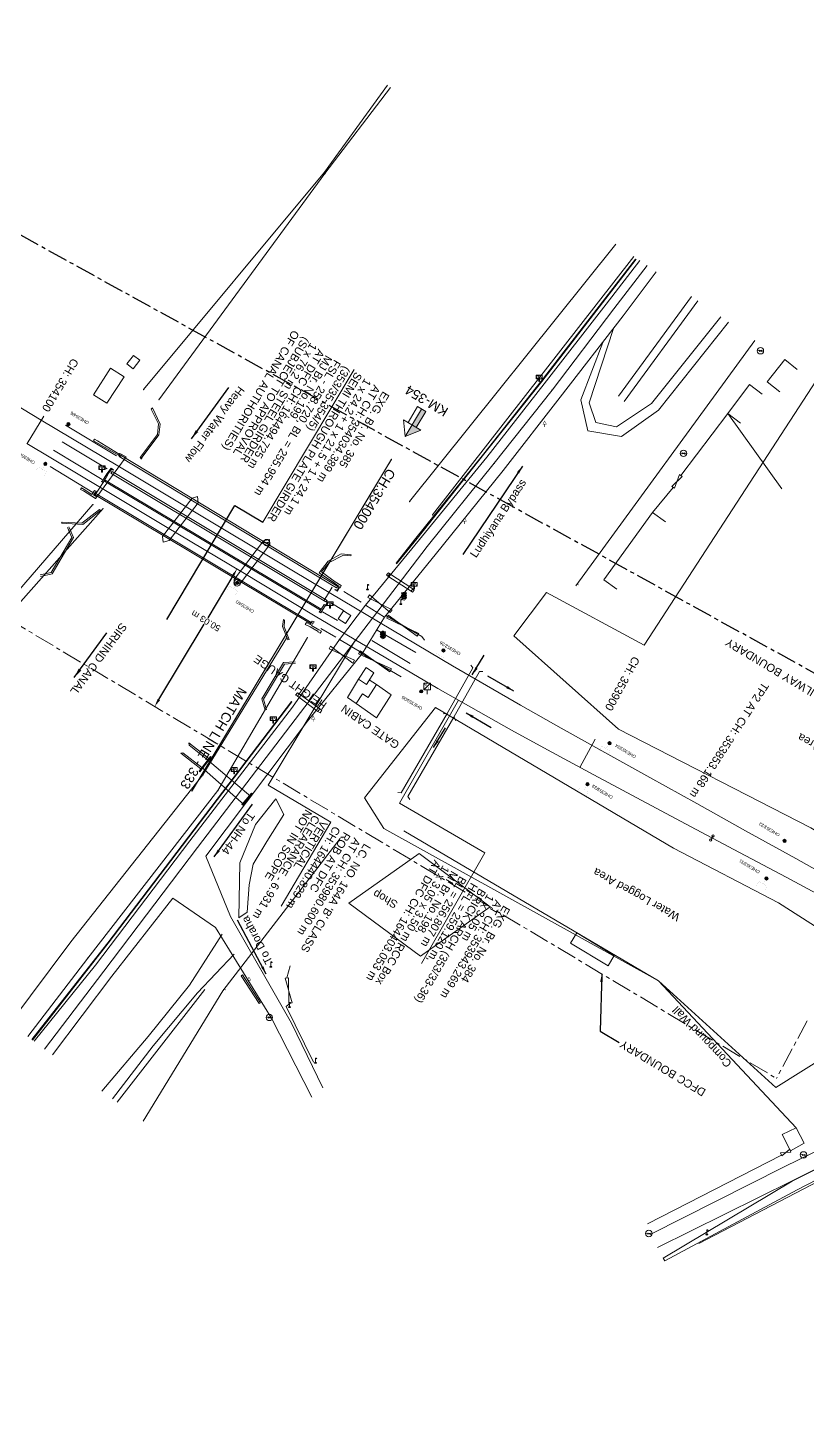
# Model space of a CAD drawing. Header units: feet. Extents: x 593168 to 611286, y 3401475 to 3412398.
# Drawn here: x 599181.3 to 599424.8, y 3408443.6 to 3408876.1 of the extents above; entities that cross this region are included whole.
import ezdxf
from ezdxf.enums import TextEntityAlignment as Align

# ---------------------------------------------------------------- set-up
doc = ezdxf.new("R2010")
doc.units = ezdxf.units.FT
doc.header["$MEASUREMENT"] = 0
doc.linetypes.add('CENTER', pattern=[2, 1.25, -0.25, 0.25, -0.25])
doc.linetypes.add('PHANTOM2', pattern=[1.25, 0.625, -0.125, 0.125, -0.125, 0.125, -0.125])
doc.layers.get('Defpoints').update_dxf_attribs({"lineweight": 0})
for name, color, linetype, lineweight in [('Arch', 7, 'Continuous', 0), ('BRIDGE DETAILS PLAN', 7, 'Continuous', 0), ('Bridge Parapet', 7, 'Continuous', 0), ('CANAL BOTTOM', 5, 'Continuous', 0), ('CANAL TOP', 5, 'Continuous', 0), ('Cart Track', 34, 'Continuous', 0), ('Commercial Building Pucca', 251, 'Continuous', 0), ('Compound Wall', 251, 'Continuous', 0), ('Culvert Parapet', 7, 'Continuous', 0), ('DFCC', 6, 'Continuous', 0), ('DFCC BOUNDARY', 6, 'CENTER', 0), ('Electric Pole', 251, 'Continuous', 0), ("EXG. TP CH's", 7, 'Continuous', 0), ('Existing IR Chainage', 7, 'Continuous', 0), ('Existing IR Track', 143, 'Continuous', 0), ('Footpath', 251, 'Continuous', 0), ('Gate', 251, 'Continuous', 0), ('Govt buliding', 251, 'Continuous', 0), ('Grill', 251, 'Continuous', 0), ('KM STONE', 7, 'Continuous', 0), ('Lamp_Post', 251, 'Continuous', 0), ('LC DETAILS IN PLAN', 7, 'Continuous', 0), ('Name Board', 251, 'Continuous', 0), ('OHE MAST', 8, 'Continuous', 0), ('OHE MAST TEXT', 8, 'Continuous', 0), ('Pavers', 7, 'Continuous', 0), ('Piers_Abutment', 7, 'Continuous', 0), ('PROPOSED DFCC TRACK', 1, 'Continuous', 0), ('Residential Building Pucca', 251, 'Continuous', 0), ('Residential Building Semipucca', 251, 'Continuous', 0), ('Retaining Wall', 251, 'Continuous', 0), ('SFL', 7, 'Continuous', 0), ('Shed', 251, 'Continuous', 0), ('Sign Board', 251, 'Continuous', 0), ('Subroad Centre', 34, 'Continuous', 0), ('Subroad Edge', 34, 'Continuous', 0), ('Text1', 251, 'Continuous', 0), ('Trolley Stand', 251, 'Continuous', 0), ('Village Area', 251, 'Continuous', 0), ('Village Area text', 251, 'Continuous', 0), ('Water Logged Area', 5, 'Continuous', 0), ('Wing Wall', 7, 'Continuous', 0), ('WL', 7, 'Continuous', 0)]:
    doc.layers.add(name, color=color, linetype=linetype, lineweight=lineweight)
doc.layers.add('Existing Railway Boundary', color=7, linetype='CENTER')
doc.layers.add('MATCH LINE', color=7, linetype='Continuous')
doc.styles.add('CUT-FILL', font='cut-fill.shx', dxfattribs={"height": 2})
doc.styles.add('NB', font='swissbo.ttf', dxfattribs={"height": 1.5})
doc.styles.get("Standard").update_dxf_attribs({"font": 'arial.ttf'})
doc.styles.add('Style-Arial', font='arial.ttf')
doc.dimstyles.new('ISO-25', dxfattribs={"dimtxt": 2.5, "dimasz": 2.5, "dimexe": 1.25, "dimexo": 0.625, "dimtad": 1, "dimtxsty": 'Standard', "dimcen": 2.5, "dimadec": 0, "dimazin": 0, "dimtfac": 1, "dimtmove": 0, "dimatfit": 3, "dimfxl": 1, "dimarcsym": 0})
doc.dimstyles.get("Standard").update_dxf_attribs({"dimtxt": 0.18, "dimasz": 0.18, "dimexe": 0.18, "dimexo": 0.0625, "dimgap": 0.09, "dimtad": 0, "dimtih": 1, "dimtoh": 1, "dimdec": 4, "dimzin": 0, "dimdsep": 46, "dimtxsty": 'Standard', "dimcen": 0.09, "dimadec": 0, "dimazin": 0, "dimtfac": 1, "dimtdec": 4, "dimtofl": 0, "dimtmove": 0, "dimatfit": 3, "dimfxl": 1, "dimtolj": 1, "dimtzin": 0, "dimarcsym": 0})

# ---------------------------------------------------------------- blocks, each defined once
blk = doc.blocks.new('GT')
at = {"layer": 'Gate'}
for p, q in [((-0.5, -0.5), (-0.5, 0.5)), ((-0.5, 0.5), (0.5, -0.5)), ((0.5, 0.5), (0.5, -0.5))]:
    blk.add_line(p, q, dxfattribs=at)
blk.add_lwpolyline([(0.5, 0.5), (-0.5, -0.5)], dxfattribs=at)
blk = doc.blocks.new('EP')
blk.add_hatch(color=8).paths.add_polyline_path([(-0.21, -0.05), (-0.21, 0.16), (-0.93, -0.01), (-0.31, 0.07), (-0.31, -0.19), (0.31, 0), (0.31, -0.24), (0.94, -0.01), (0.41, -0.1), (0.43, 0.15)])
at = {"color": 8}
for p, q in [((-0.93, -0.01), (-0.21, 0.16)), ((-0.31, 0.07), (-0.93, -0.01)), ((-0.31, -0.19), (-0.31, 0.07)), ((0.31, 0), (-0.31, -0.19)), ((-0.21, 0.16), (-0.21, -0.05)), ((-0.21, -0.05), (0.43, 0.15)), ((0.31, -0.24), (0.31, 0)), ((0.43, 0.15), (0.41, -0.1)), ((0.94, -0.01), (0.31, -0.24)), ((0.41, -0.1), (0.94, -0.01))]:
    blk.add_line(p, q, dxfattribs=at)
blk.add_circle((0, 0), 1, dxfattribs=at)
blk = doc.blocks.new('LP')
for points in [[(0, 0), (0, 1.5)], [(0.25, 1.35), (0.44, 1.35)]]:
    blk.add_lwpolyline(points)
for centre, radius, start, end in [((0.07, 0.99), 0.519, 57.6425, 97.3165), ((0.34, 1.33), 0.094, 11.7012, 168.0476)]:
    blk.add_arc(centre, radius, start, end)
at = {"extrusion": (0, 0, -1)}
blk.add_ellipse((0, 0.01), major_axis=(0.308, 0), ratio=0.400495, dxfattribs=at)
blk.add_ellipse((0.35, 1.36), major_axis=(0.0017, 0.0438), ratio=0.461056, start_param=1.74022, end_param=4.575836)
blk = doc.blocks.new('NB')
for p, q in [((-0.98, 0.82), (-0.98, 1.98)), ((-0.98, 1.98), (0.98, 1.98)), ((-0.98, 0.82), (0.98, 0.82)), ((-0.13, 0.82), (-0.13, 0)), ((-0.13, 0), (0.13, 0)), ((0.13, 0.82), (0.13, 0)), ((0.98, 1.98), (0.98, 0.82))]:
    blk.add_line(p, q)
at = {"style": 'NB', "width": 1.025371}
blk.add_text('NB', height=0.988, rotation=180, dxfattribs=at).set_placement((0, 1.39), align=Align.MIDDLE)
blk = doc.blocks.new('SIG')
for color, points in [(1, [(-0.22, 0.42, 0.180295), (-0.01, 0.33, -0.00255), (0.01, 0.33, -0.00255), (0.02, 0.33, 0.180295), (0.23, 0.42, -0.002654), (0.25, 0.44, 0.184495), (0.33, 0.65, 1.000001), (-0.32, 0.65, 0.184495), (-0.24, 0.44, -0.002654)]), (2, [(0.23, -0.23, -0.002654), (0.25, -0.21, 0.184495), (0.33, 0.01, 1.000001), (-0.32, 0.01, 0.184495), (-0.24, -0.21, -0.002654), (-0.22, -0.23, 0.180295), (-0.01, -0.32, -0.00255), (0.01, -0.32, -0.00255), (0.02, -0.32, 0.180295)]), (3, [(0.23, -0.88, -0.002654), (0.25, -0.86, 0.184495), (0.33, -0.64, 1.000001), (-0.32, -0.64, 0.184495), (-0.24, -0.86, -0.002654), (-0.22, -0.88, 0.395599)])]:
    blk.add_hatch(color=color).paths.add_polyline_path(points)
for p, q in [((-0.31, 0.98), (-0.32, -0.9)), ((0.33, -0.9), (0.32, 0.98))]:
    blk.add_line(p, q)
for points in [[(-0.31, 0.98), (-0.81, 0.98, 0.198758), (-0.42, 0.41, 0.003814), (-0.31, 0.39, 0.003814)], [(-0.31, 0.33), (-0.81, 0.33, 0.198758), (-0.42, -0.23, 0.003727), (-0.32, -0.26, 0.003727)], [(0.32, 0.98), (0.82, 0.98, -0.198758), (0.44, 0.41, -0.003814), (0.32, 0.39, -0.003814)], [(0.32, 0.33), (0.82, 0.33, -0.198758), (0.44, -0.23, -0.003727), (0.33, -0.26, -0.003727)], [(-0.32, -0.32), (-0.81, -0.32, 0.198758), (-0.42, -0.88, 0.003639), (-0.32, -0.9)], [(0.33, -0.32), (0.82, -0.32, -0.198758), (0.44, -0.88, -0.003639), (0.33, -0.9)]]:
    blk.add_lwpolyline(points, format="xyb")
for centre, radius, start, end in [((0.01, 0.91), 0.324, 12.4049, 167.5951), ((0.01, 0.81), 0.357, 27.7578, 152.2422), ((0.01, -0.9), 0.324, 181.4572, 358.5428)]:
    blk.add_arc(centre, radius, start, end)
blk = doc.blocks.new('TSB')
at = {"const_width": 0.132}
blk.add_lwpolyline([(-0.51, 0.84), (0.54, 0.84), (0, 1.85)], close=True, dxfattribs=at)
at = {"const_width": 0.142}
blk.add_lwpolyline([(0, 0.84), (0, 0)], dxfattribs=at)
blk = doc.blocks.new('WL')
at = {"layer": 'WL'}
for p, q in [((1.07, 3.42), (-1.06, 3.42)), ((-1.06, 3.42), (-1.06, 1.29)), ((-1.06, 1.29), (1.07, 1.29)), ((0, 1.29), (0, 0)), ((1.07, 1.29), (1.07, 3.42))]:
    blk.add_line(p, q, dxfattribs=at)
blk.add_lwpolyline([(-1.06, 1.29), (1.07, 3.42)], dxfattribs=at)
at = {"layer": 'WL', "style": 'CUT-FILL'}
for s, p in [('W', (-0.08, 3.25)), ('L', (0.61, 2.26))]:
    blk.add_text(s, height=0.739, rotation=180, dxfattribs=at).set_placement(p)
blk = doc.blocks.new('KM POST PLAN')
h = blk.add_hatch(color=256)
h.dxf.hatch_style = 1
h.paths.add_polyline_path([(0, -8.47), (-3, -8.47), (-3, -20), (0, -20)])
h.paths.add_polyline_path([(0, -8.47), (0, 0), (-6.25, -8.47)])
for points in [[(0, 0), (-6.25, -8.47), (6.25, -8.47)], [(0, 0), (0, -20)], [(0, 0), (6.25, -8.47)], [(3, -8.47), (3, -20), (-3, -20), (-3, -8.47)]]:
    blk.add_lwpolyline(points)
at = {"style": 'Style-Arial'}
blk.add_attdef('KM-POST', text='', height=6, dxfattribs=at).set_placement((0, -26, -263.95), align=Align.MIDDLE_CENTER)
blk = doc.blocks.new('OHE MAST')
h = blk.add_hatch(color=256)
h.dxf.hatch_style = 1
edge = h.paths.add_edge_path()
edge.add_arc((0, 0), 0.514, 0, 360)
at = {"const_width": 0.01}
for points in [[(1.5, 3.5), (1.5, 2), (-1.5, 2), (-1.5, 3.5)], [(0, 2), (0, 0)]]:
    blk.add_lwpolyline(points, dxfattribs=at)
blk.add_circle((0, 0), 0.514)
blk = doc.blocks.new('*D298')
at = {"layer": 'Defpoints', "color": 0, "linetype": 'ByBlock', "ltscale": 5, "transparency": 16777216}
for p in [(599246.32, 3408707.17), (599220.64, 3408664.24), (599220.97, 3408664.04)]:
    blk.add_point(p, dxfattribs=at)
at = {"layer": 'DFCC BOUNDARY', "color": 0, "linetype": 'ByBlock', "lineweight": -2, "ltscale": 5, "transparency": 16777216}
for p, q in [((599245.37, 3408704.83), (599237.54, 3408691.75)), ((599246.43, 3408707.11), (599246.76, 3408706.91)), ((599222.25, 3408666.19), (599236.36, 3408689.78)), ((599220.74, 3408664.18), (599221.07, 3408663.98))]:
    blk.add_line(p, q, dxfattribs=at)
at = {"layer": 'DFCC BOUNDARY', "color": 0, "linetype": 'ByBlock', "ltscale": 5, "transparency": 16777216}
for points in [[(599245.01, 3408705.05), (599245.73, 3408704.62), (599246.65, 3408706.98)], [(599221.89, 3408666.4), (599222.61, 3408665.98), (599220.97, 3408664.04)]]:
    blk.add_solid(points, dxfattribs=at)
at = {"layer": 'DFCC BOUNDARY', "color": 0, "linetype": 'ByBlock', "ltscale": 5, "transparency": 16777216, "insert": (599236.95, 3408690.77), "char_height": 2, "attachment_point": 5, "rotation": 149, "style": 'Style-Arial'}
blk.add_mtext('\\A1;50.03 m', dxfattribs=at)
blk = doc.blocks.new('TerminatorOpen_0.5')
at = {"color": 0, "linetype": 'ByBlock', "lineweight": -2}
for q in [(-1, 0.25), (-1, 0), (-1, -0.25)]:
    blk.add_line((0, 0), q, dxfattribs=at)

msp = doc.modelspace()

# ---------------------------------------------------------------- linework, layer by layer
msp.add_lwpolyline([(599224.7618, 3408691.1779), (599246.0334, 3408726.8051), (599254.7621, 3408721.5936)])
at = {"layer": 'Arch'}
for points in [[(599293.7926, 3408704.7722, 262.0633), (599294.3624, 3408705.4688, 262.0543), (599293.9471, 3408705.806, 262.0733), (599293.3773, 3408705.1094, 262.0733)], [(599301.4505, 3408699.7052, 265.4523), (599302.0203, 3408700.4017, 265.4433), (599301.6049, 3408700.739, 265.4623), (599301.0351, 3408700.0424, 265.4623)], [(599266.0698, 3408668.0054, 262.0173), (599265.5121, 3408667.237, 262.0113), (599264.9775, 3408667.5436, 261.8914), (599265.5351, 3408668.3121, 261.8914)], [(599271.952, 3408662.5067, 261.9973), (599272.4874, 3408663.3089, 262.0503), (599273.203, 3408662.8574, 261.9074), (599272.6669, 3408662.054, 261.9074)]]:
    msp.add_polyline3d(points, close=True, dxfattribs=at)
for points in [[(599293.7926, 3408704.7722, 262.0633), (599301.0351, 3408700.0424, 265.4623)], [(599294.3624, 3408705.4688, 262.0543), (599301.6049, 3408700.739, 265.4623)], [(599265.5121, 3408667.237, 262.0113), (599271.952, 3408662.5067, 261.9973)], [(599266.0698, 3408668.0054, 262.0173), (599272.4874, 3408663.3089, 262.0503)]]:
    msp.add_polyline3d(points, dxfattribs=at)
at = {"layer": 'BRIDGE DETAILS PLAN', "lineweight": 13, "elevation": 258.5253, "flags": 128}
msp.add_lwpolyline([(599283.2721, 3408769.3444), (599254.7621, 3408721.5936)], dxfattribs=at)
at = {"layer": 'BRIDGE DETAILS PLAN', "lineweight": 13, "flags": 128}
msp.add_lwpolyline([(599315.8517, 3408665.9989), (599297.3687, 3408633.799), (599324.0086, 3408618.2935), (599304.2911, 3408583.712)], dxfattribs=at)
at = {"layer": 'Bridge Parapet'}
msp.add_polyline3d([(599258.784, 3408635.2341, 258.3414), (599261.3263, 3408630.324, 257.7376), (599255.9539, 3408621.8209, 256.9758), (599251.6838, 3408614.7926, 257.8975), (599250.4402, 3408608.2751, 258.8862), (599249.856, 3408599.7597, 259.85), (599247.2566, 3408598.0573, 260.1019), (599247.5062, 3408615.1539, 258.0825), (599252.4831, 3408627.1427, 256.8258)], close=True, dxfattribs=at)
at = {"layer": 'CANAL BOTTOM'}
for points in [[(599222.2785, 3408759.8494, 258.2334), (599274.1178, 3408830.4828, 258.3744), (599294.6147, 3408857.3695, 258.3941)], [(599300.5779, 3408728.0493, 258.4084), (599365.0106, 3408808.4784, 257.7566)], [(599204.8297, 3408725.8327, 254.9734), (599142.974, 3408655.9628, 257.9295), (599112.9713, 3408610.9469, 257.9295)], [(599262.0685, 3408685.4233, 258.0345), (599236.0174, 3408642.6654, 258.3024), (599194.7875, 3408590.5289, 257.7216), (599175.752, 3408564.9767, 257.8996)]]:
    msp.add_polyline3d(points, dxfattribs=at)
for p in [(599274.118, 3408830.483, 258.374), (599222.279, 3408759.849, 258.233), (599216.858, 3408741.4, 255.477), (599204.83, 3408725.833, 254.973), (599300.578, 3408728.049, 258.408), (599262.068, 3408685.423, 258.034), (599236.017, 3408642.665, 258.302), (599194.787, 3408590.529, 257.722)]:
    msp.add_point(p, dxfattribs=at)
at = {"layer": 'CANAL TOP'}
for points in [[(599293.621, 3408858.0596, 258.7493), (599273.9903, 3408830.9536, 258.5673), (599217.4906, 3408763.0176, 259.2861)], [(599370.5702, 3408804.6172, 260.2372), (599307.759, 3408723.8563, 261.7264)], [(599111.2612, 3408612.1992, 259.3611), (599141.4404, 3408657.48, 259.3611), (599201.6522, 3408727.1001, 259.3191)], [(599181.3154, 3408560.903, 260.0235), (599200.0697, 3408585.4441, 259.9169), (599240.7206, 3408637.7539, 260.8697), (599268.673, 3408685.5672, 260.5947)]]:
    msp.add_polyline3d(points, dxfattribs=at)
for p in [(599273.99, 3408830.954, 258.567), (599217.491, 3408763.018, 259.286), (599216.64, 3408741.412, 259.221), (599201.652, 3408727.1, 259.319), (599307.759, 3408723.856, 261.726), (599268.673, 3408685.567, 260.595), (599240.721, 3408637.754, 260.87), (599200.07, 3408585.444, 259.917)]:
    msp.add_point(p, dxfattribs=at)
at = {"layer": 'Cart Track'}
for points in [[(599365.8462, 3408761.0068, 261.9144), (599388.6056, 3408792.0913, 262.4731)], [(599390.5527, 3408790.739, 262.4718), (599367.6071, 3408759.2626, 261.8114)], [(599397.7877, 3408785.7142, 259.2818), (599376.086, 3408758.7196, 259.631), (599365.1376, 3408751.3768, 259.743), (599358.7515, 3408752.6938, 259.757), (599356.6819, 3408758.8331, 259.9839), (599364.2676, 3408782.128, 260.4968)], [(599360.9422, 3408777.7606, 260.5318), (599354.0359, 3408759.8662, 259.82), (599356.2723, 3408750.0883, 259.622), (599366.7558, 3408748.3939, 259.556), (599378.2511, 3408756.6376, 259.593), (599400.1593, 3408784.0671, 259.21)], [(599242.0617, 3408592.8976, 260.1079), (599231.808, 3408577.0329, 260.6277), (599218.9387, 3408560.962, 262.3032), (599204.4976, 3408543.9282, 263.0013)], [(599207.7952, 3408541.5136, 263.0966), (599220.4858, 3408558.0486, 262.5602), (599234.3415, 3408574.6136, 260.6747), (599245.7224, 3408586.6574, 259.8819)]]:
    msp.add_polyline3d(points, dxfattribs=at)
at = {"layer": 'Commercial Building Pucca'}
msp.add_polyline3d([(599303.9874, 3408586.0493, 267.5297), (599325.7399, 3408601.4587, 263.6548), (599303.5539, 3408618.1363, 265.2484), (599281.5728, 3408602.565, 265.2484)], close=True, dxfattribs=at)
at = {"layer": 'Compound Wall'}
for points in [[(599385.2251, 3408736.1864, 260.9106), (599399.909, 3408755.5823, 261.6404)], [(599399.909, 3408755.5823, 261.6404), (599416.8179, 3408731.9798, 262.1593)], [(599376.4695, 3408724.6349, 262.1863), (599382.8834, 3408732.4813, 260.7417)], [(599284.6401, 3408672.5459, 263.8138), (599281.1826, 3408666.7935, 265.6933), (599283.9057, 3408664.9173, 265.6763)], [(599290.2447, 3408670.9331, 265.4983), (599287.9592, 3408672.354, 263.7968)], [(599421.289, 3408532.4277, 261.9943), (599378.2519, 3408578.304, 261.2485), (599298.763, 3408625.1497, 261.0896)], [(599262.2278, 3408579.235, 259.3901), (599263.2473, 3408582.9896, 259.4451)], [(599270.5946, 3408552.9807, 261.4425), (599262.01, 3408570.3678, 261.3715), (599263.3726, 3408571.4381, 259.4531)], [(599374.8478, 3408502.4559, 259.685), (599416.7235, 3408523.8402, 260.1779)], [(599390.9104, 3408496.2703, 259.0442), (599431.0305, 3408517.2447, 259.668)]]:
    msp.add_polyline3d(points, dxfattribs=at)
at = {"layer": 'Culvert Parapet'}
for points in [[(599234.8511, 3408643.854, 259.1462), (599235.0942, 3408643.6491, 259.1422), (599238.6387, 3408648.1824, 259.0962), (599238.3956, 3408648.3873, 259.0962)], [(599248.1181, 3408633.3873, 261.4505), (599251.1834, 3408636.9976, 261.5135), (599251.5389, 3408636.8351, 261.4705), (599248.4733, 3408633.2245, 261.4705)]]:
    msp.add_polyline3d(points, close=True, dxfattribs=at)
at = {"layer": 'DFCC BOUNDARY', "ltscale": 5}
for p in [(599115.1914, 3408727.3307), (599424.7618, 3408565.8749)]:
    msp.add_line(p, (599415.1303, 3408547.8723), dxfattribs=at)
at = {"layer": "EXG. TP CH's", "color": 7, "lineweight": 0, "flags": 128}
msp.add_lwpolyline([(599394.6081, 3408622.3555), (599395.3491, 3408623.5488)], dxfattribs=at)
at = {"layer": "EXG. TP CH's", "color": 7, "lineweight": 0}
for centre in [(599394.6081, 3408622.3555), (599395.3491, 3408623.5488)]:
    msp.add_circle(centre, 0.375, dxfattribs=at)
at = {"layer": 'Existing IR Chainage', "color": 7, "linetype": 'Continuous', "lineweight": 13, "flags": 128}
for points in [[(599186.2931, 3408754.711), (599181.1574, 3408746.1306)], [(599274.6938, 3408707.608), (599266.9535, 3408694.7594)], [(599358.477, 3408653.7952), (599353.6908, 3408645.015)]]:
    msp.add_lwpolyline(points, dxfattribs=at)
at = {"layer": 'Existing IR Track', "flags": 128}
for points in [[(599433.7316, 3408609.4826), (599421.2026, 3408616.5346), (599405.4988, 3408625.2284), (599390.223, 3408633.6853), (599375.548, 3408641.8545), (599361.5718, 3408649.6346), (599347.8801, 3408657.3091), (599335.1896, 3408664.4232), (599313.9218, 3408676.7065), (599275.9401, 3408699.3442), (599238.0637, 3408721.979), (599209.3919, 3408739.1659), (599185.519, 3408753.5143), (599173.3104, 3408760.858)], [(599430.3481, 3408604.1604), (599418.1278, 3408610.6984), (599401.7684, 3408619.3581), (599386.6887, 3408627.3403), (599371.485, 3408635.4619), (599358.0551, 3408642.636), (599343.5804, 3408650.5262), (599332.3922, 3408656.6249), (599309.3845, 3408669.6641), (599271.0845, 3408692.2708), (599248.4884, 3408705.8831), (599224.3768, 3408720.2559), (599204.0287, 3408732.4411), (599181.0019, 3408746.2237)]]:
    msp.add_lwpolyline(points, dxfattribs=at)
at = {"layer": 'Existing Railway Boundary', "ltscale": 5}
msp.add_lwpolyline([(600068.3432, 3408361.2078), (600130.6112, 3408459.8878), (599836.1292, 3408634.1143), (599768.1577, 3408518.5779), (599661.815, 3408580.4349), (599612.2027, 3408612.2329), (599553.6452, 3408693.0476), (599543.655, 3408685.9527), (599543.655, 3408683.2921), (599530.154, 3408666.7376), (599508.5547, 3408629.4251), (598272.8019, 3409311.3517), (598226.2603, 3409339.3887), (598151.2488, 3409384.2728), (597917.699, 3409525.8316), (597735.9935, 3409630.0193), (597672.2472, 3409669.316)], dxfattribs=at)
at = {"layer": 'Footpath'}
msp.add_polyline3d([(599379.7298, 3408491.7236, 258.0945), (599420.0024, 3408515.8166, 257.9755), (599449.3132, 3408530.4111, 257.9685), (599456.4339, 3408533.2893, 257.9745), (599457.1988, 3408531.2878, 258.0625), (599450.4167, 3408527.9522, 257.9655), (599421.5819, 3408513.0243, 257.9885), (599380.2541, 3408490.8484, 258.0735)], close=True, dxfattribs=at)
at = {"layer": 'Govt buliding'}
msp.add_polyline3d([(599284.6401, 3408672.5459, 263.8138), (599286.947, 3408676.1843, 263.6149), (599289.3785, 3408674.5925, 263.7968), (599287.0691, 3408670.9501, 263.7968)], close=True, dxfattribs=at)
at = {"layer": 'Govt buliding', "color": 7}
msp.add_polyline3d([(599294.7918, 3408667.6526, 267.274), (599290.2447, 3408670.9331, 265.4983), (599287.6068, 3408666.8787, 265.4483), (599285.8778, 3408667.9767, 265.3633), (599283.9057, 3408664.9173, 265.6763), (599290.1745, 3408660.5274, 267.224)], close=True, dxfattribs=at)
at = {"layer": 'Grill', "elevation": 261.4885}
msp.add_lwpolyline([(599305.2004, 3408684.7775), (599304.3666, 3408685.8605), (599293.1855, 3408692.5017)], dxfattribs=at)
at = {"layer": 'Grill'}
for points in [[(599193.0613, 3408751.8633, 261.5885), (599209.0322, 3408742.2747, 261.6584)], [(599192.0563, 3408746.7508, 261.6944), (599206.1415, 3408738.2712, 261.7564)], [(599189.3399, 3408744.1173, 261.9054), (599204.5996, 3408734.9008, 262.0463)], [(599188.289, 3408739.0446, 261.7144), (599201.6228, 3408730.8378, 261.8894)], [(599285.4491, 3408696.5737, 261.8544), (599279.9922, 3408699.899, 262.0923)], [(599275.9248, 3408696.4182, 261.8614), (599279.9445, 3408693.9899, 262.2093)], [(599278.05, 3408690.9433, 262.2073), (599273.3675, 3408693.6101, 262.3842)], [(599272.8189, 3408688.4131, 261.8974), (599277.5469, 3408685.6532, 261.9254)], [(599290.4478, 3408687.9212, 262.3022), (599302.525, 3408680.8989, 261.7014)], [(599288.7749, 3408684.6065, 262.2862), (599300.7378, 3408677.42, 261.8944)], [(599297.9527, 3408673.3013, 261.7074), (599284.8587, 3408680.9771, 263.074)]]:
    msp.add_polyline3d(points, dxfattribs=at)
at = {"layer": 'LC DETAILS IN PLAN', "lineweight": 13}
msp.add_lwpolyline([(599260.4829, 3408601.7154), (599275.9937, 3408627.8656), (599256.4334, 3408639.4514), (599283.6368, 3408684.8617)], dxfattribs=at)
at = {"layer": 'MATCH LINE', "linetype": 'PHANTOM2', "ltscale": 15, "const_width": 0.4}
msp.add_lwpolyline([(599294.9761, 3408741.3658), (599232.5042, 3408637.4982)], dxfattribs=at)
at = {"layer": 'Pavers'}
msp.add_polyline3d([(599292.6785, 3408691.9458, 262.1223), (599286.7853, 3408695.6305, 262.0093), (599278.619, 3408684.9842, 262.1923), (599285.8813, 3408680.6704, 262.2812)], close=True, dxfattribs=at)
for p in [(599286.785, 3408695.631, 262.009), (599292.678, 3408691.946, 262.122), (599278.619, 3408684.984, 262.192), (599285.881, 3408680.67, 262.281)]:
    msp.add_point(p, dxfattribs=at)
at = {"layer": 'Piers_Abutment'}
msp.add_polyline3d([(599210.4689, 3408742.0658, 262.0403), (599209.6892, 3408742.4483, 262.0673), (599210.1181, 3408743.0974, 262.0473), (599212.0058, 3408741.9931, 262.0323), (599211.7045, 3408741.6198, 262.0263), (599202.8613, 3408729.4954, 262.2133), (599202.4643, 3408728.9512, 262.2213), (599200.9609, 3408729.8269, 262.2073)], dxfattribs=at)
for points in [[(599225.4318, 3408715.8914, 260.9236), (599223.558, 3408715.3303, 260.8917), (599223.4057, 3408717.1307, 260.9266), (599232.6141, 3408729.1495, 260.6797), (599234.3658, 3408729.6386, 260.6717), (599234.5001, 3408727.6153, 260.7037)], [(599245.773, 3408703.7403, 260.9316), (599245.8741, 3408702.0049, 260.8737), (599247.7763, 3408702.5361, 260.9256), (599256.936, 3408714.5807, 260.6127), (599256.7764, 3408716.2424, 260.6317), (599254.9327, 3408715.7849, 260.6187)]]:
    msp.add_polyline3d(points, close=True, dxfattribs=at)
at = {"layer": 'PROPOSED DFCC TRACK', "linetype": 'Continuous', "flags": 128}
for points in [[(599185.2112, 3408705.142), (599188.5875, 3408705.892), (599195.0746, 3408716.8238), (599193.6968, 3408719.9638)], [(599185.3197, 3408704.6539), (599188.9071, 3408705.4508), (599195.6356, 3408716.7896), (599194.1546, 3408720.1647)], [(599255.4069, 3408662.8752), (599254.4016, 3408666.4099), (599261.175, 3408677.7219), (599264.8484, 3408678.0246)], [(599255.8878, 3408663.012), (599254.9417, 3408666.3387), (599261.472, 3408677.2447), (599264.8894, 3408677.5263)]]:
    msp.add_lwpolyline(points, dxfattribs=at)
at = {"layer": 'PROPOSED DFCC TRACK', "color": 7, "linetype": 'Continuous', "flags": 128}
for points, elevation in [([(599311.0258, 3408661.775), (599312.2617, 3408661.8025), (599320.3281, 3408676.0778), (599319.7184, 3408676.9357)], -0.0002), ([(599314.9609, 3408659.6437), (599314.3468, 3408660.7166), (599322.4132, 3408674.9919), (599323.4627, 3408674.9123)], 0.0007)]:
    msp.add_lwpolyline(points, dxfattribs=dict(at, elevation=elevation))
at = {"layer": 'PROPOSED DFCC TRACK', "linetype": 'Continuous', "flags": 128}
for points, elevation in [([(599312.2617, 3408661.8025), (599297.9167, 3408637.0842), (599296.8687, 3408637.1807)], -0.0002), ([(599314.3468, 3408660.7166), (599300.0174, 3408635.8719), (599300.6253, 3408635.0127)], 0.0007)]:
    msp.add_lwpolyline(points, dxfattribs=dict(at, elevation=elevation))
at = {"layer": 'Residential Building Pucca'}
for points in [[(599416.2134, 3408762.3669, 260.9576), (599412.2726, 3408765.4418, 260.9576), (599417.6969, 3408772.3937, 261.0396), (599421.6378, 3408769.3188, 261.0396)], [(599403.8998, 3408752.5726, 261.6404), (599399.909, 3408755.5823, 261.6404), (599406.7053, 3408764.5939, 260.4878), (599410.6961, 3408761.5841, 260.4878)]]:
    msp.add_polyline3d(points, dxfattribs=at)
msp.add_polyline3d([(599352.7835, 3408593.3376, 265.0464), (599364.4841, 3408586.283, 264.9085), (599362.5613, 3408583.0622, 264.9745), (599350.8601, 3408590.1172, 264.9745)], close=True, dxfattribs=at)
at = {"layer": 'Residential Building Semipucca'}
for points in [[(599211.386, 3408767.044, 259.785), (599205.9882, 3408758.7268, 262.5322), (599201.7979, 3408761.3883, 262.2593), (599207.1957, 3408769.7056, 259.5121)], [(599421.289, 3408532.4277, 261.9943), (599423.7859, 3408527.6183, 260.3768), (599419.4772, 3408525.2871, 260.1399), (599416.8714, 3408530.3061, 260.1399)]]:
    msp.add_polyline3d(points, close=True, dxfattribs=at)
msp.add_polyline3d([(599365.2565, 3408700.6911, 263.056), (599361.2125, 3408703.6291, 263.056), (599376.4668, 3408724.6262, 262.1873), (599380.5108, 3408721.6883, 262.1873)], dxfattribs=at)
at = {"layer": 'Retaining Wall'}
for points in [[(599296.4839, 3408708.6297, 262.4832), (599296.3515, 3408708.7685, 262.4562), (599302.5588, 3408716.6041, 262.4142), (599323.6407, 3408742.8894, 262.0153), (599341.6721, 3408765.6256, 261.6474), (599371.0668, 3408803.7514, 260.8433)], [(599371.2703, 3408803.7561, 260.9706), (599341.8202, 3408765.5278, 261.6464), (599323.7246, 3408742.8493, 262.0153), (599302.9484, 3408716.4943, 262.2193), (599296.4839, 3408708.6297, 262.4832)], [(599261.1625, 3408691.194, 259.1961), (599261.5034, 3408690.8687, 259.1981), (599261.3655, 3408688.8648, 259.1862), (599262.9125, 3408684.9733, 259.2151), (599262.5295, 3408684.8094, 259.2071), (599260.8581, 3408689.047, 259.1952), (599261.1625, 3408691.194, 259.1961)], [(599182.7933, 3408559.8208, 260.8492), (599184.6375, 3408562.2226, 260.8397), (599206.3998, 3408590.0861, 260.9626), (599263.7596, 3408665.4742, 262.2223), (599263.6572, 3408665.6043, 262.2493), (599206.278, 3408590.2115, 260.9386), (599184.4447, 3408562.3803, 260.8117), (599182.596, 3408559.9653, 260.8214)]]:
    msp.add_polyline3d(points, dxfattribs=at)
for points in [[(599216.4668, 3408741.8471, 259.2311), (599216.7754, 3408741.5228, 259.2411), (599222.269, 3408748.8691, 259.2241), (599222.615, 3408752.1735, 259.2211), (599220.2196, 3408757.2691, 259.1991), (599219.8158, 3408756.9234, 259.2131), (599222.1737, 3408752.3071, 259.2101), (599221.8151, 3408748.994, 259.2111)], [(599210.2223, 3408742.591, 262.1753), (599278.1225, 3408701.5522, 263.5559), (599277.7582, 3408701.0701, 263.5689), (599209.8477, 3408742.1152, 263.5689)], [(599272.7124, 3408694.0678, 263.295), (599272.9551, 3408694.4144, 263.3159), (599205.4738, 3408734.776, 263.3039), (599205.2309, 3408734.4289, 263.3039)], [(599207.294, 3408736.9217, 263.5929), (599207.6464, 3408737.4287, 263.5879), (599274.8024, 3408697.1868, 263.5599), (599274.45, 3408696.6798, 263.5599)], [(599201.0129, 3408729.9504, 262.2083), (599198.688, 3408731.382, 262.1913), (599197.8356, 3408731.8378, 262.2163), (599198.1472, 3408732.3168, 262.2163), (599198.8964, 3408731.8047, 262.1883), (599201.371, 3408730.2714, 262.2073), (599202.1803, 3408731.5387, 262.2173), (599202.695, 3408731.2463, 262.2163), (599201.8677, 3408730.142, 262.2053), (599202.8613, 3408729.4954, 262.2133), (599202.4643, 3408728.9512, 262.2213)], [(599202.1587, 3408730.2927, 263.3249), (599202.3723, 3408730.6651, 263.3349), (599269.807, 3408690.277, 263.3039), (599269.5933, 3408689.9045, 263.3039)], [(599191.8491, 3408721.2679, 259.2281), (599192.1005, 3408721.6172, 259.2311), (599198.1938, 3408721.2452, 259.2161), (599203.7055, 3408725.5246, 259.2211), (599204.0578, 3408725.2205, 259.2141), (599198.4659, 3408720.8377, 259.2271)], [(599247.9526, 3408579.8516, 259.824), (599248.4142, 3408580.2244, 259.9289), (599253.96, 3408571.4803, 260.0819), (599253.5646, 3408571.2684, 260.0739)]]:
    msp.add_polyline3d(points, close=True, dxfattribs=at)
at = {"layer": 'SFL'}
for points in [[(599202.2296, 3408730.0039, 260.9276), (599205.4683, 3408734.9673, 260.9586)], [(599276.4109, 3408701.326, 260.6487), (599273.8145, 3408697.0078, 260.6457)], [(599250.9323, 3408635.9004, 260.6937), (599237.4721, 3408647.3274, 258.8532)], [(599235.614, 3408645.0356, 258.1984), (599248.8659, 3408633.2655, 260.5647)]]:
    msp.add_polyline3d(points, dxfattribs=at)
at = {"layer": 'Shed'}
msp.add_polyline3d([(599216.2916, 3408772.1964, 261.7504), (599214.2024, 3408769.5344, 261.8174), (599212.2094, 3408771.0485, 261.6114), (599214.2991, 3408773.7109, 261.6114)], close=True, dxfattribs=at)
at = {"layer": 'Subroad Centre'}
msp.add_polyline3d([(599186.5922, 3408557.0391, 260.5232), (599205.038, 3408581.3583, 260.5268), (599234.3305, 3408620.0183, 261.0666), (599305.9972, 3408713.9657, 262.0463), (599327.0151, 3408740.0105, 261.5005), (599345.0685, 3408762.879, 261.0796), (599364.3536, 3408788.2463, 260.5697), (599374.7132, 3408801.7398, 260.3918)], dxfattribs=at)
for p in [(599364.354, 3408788.246, 260.57), (599345.069, 3408762.879, 261.08), (599327.015, 3408740.011, 261.5), (599305.997, 3408713.966, 262.046), (599234.33, 3408620.018, 261.067), (599205.038, 3408581.358, 260.527)]:
    msp.add_point(p, dxfattribs=at)
at = {"layer": 'Subroad Edge'}
for points in [[(599231.9493, 3408622.1056, 261.1176), (599263.9532, 3408663.8653, 261.9134), (599278.6366, 3408684.9721, 262.1903), (599286.7872, 3408695.6373, 262.0093), (599303.651, 3408716.2395, 262.0413), (599324.6718, 3408741.9403, 261.5895), (599342.5517, 3408764.8587, 261.1716), (599361.9781, 3408789.687, 260.5917), (599372.4785, 3408803.2918, 260.4097)], [(599377.5436, 3408799.774, 260.2642), (599367.2792, 3408786.024, 260.4298), (599347.6071, 3408760.6081, 260.8907), (599329.8092, 3408737.7247, 261.3135), (599308.5353, 3408711.4548, 261.9343), (599292.6803, 3408691.9449, 262.1223), (599285.8538, 3408680.7196, 262.2822), (599268.6782, 3408659.4638, 261.9094), (599236.9683, 3408617.3316, 260.8337), (599244.6146, 3408598.3856, 260.2588), (599263.6321, 3408565.0722, 259.3151), (599273.5045, 3408544.9613, 259.0702)], [(599231.9493, 3408622.1056, 261.1176), (599202.5157, 3408583.2782, 260.6927), (599183.2883, 3408559.4584, 260.7435)], [(599189.0685, 3408555.2259, 260.3527), (599207.5559, 3408579.7843, 260.3598), (599226.5792, 3408604.1966, 260.6587)], [(599226.5792, 3408604.1966, 260.6587), (599239.9578, 3408594.9648, 260.1359), (599257.4744, 3408566.7158, 259.4111), (599269.9876, 3408542.0289, 259.1069)], [(599375.6489, 3408499.1285, 258.1415), (599417.3082, 3408520.1066, 258.0625), (599446.6537, 3408534.4992, 258.1045), (599454.755, 3408538.9406, 258.0365), (599464.1846, 3408534.3462, 258.0005), (599497.1797, 3408515.385, 258.0345), (599527.7427, 3408497.768, 258.0985), (599545.2144, 3408487.5516, 258.0285), (599554.6393, 3408481.9014, 258.0145)], [(599377.9425, 3408495.095, 258.0985), (599420.0231, 3408515.8315, 257.9765), (599449.3132, 3408530.4111, 257.9685), (599454.3727, 3408533.1673, 257.9645), (599461.7642, 3408530.4966, 257.9945), (599494.4107, 3408511.8804, 258.0335), (599525.5541, 3408493.8046, 258.0285), (599543.0956, 3408484.0783, 258.0445), (599552.8278, 3408478.6307, 258.0405)]]:
    msp.add_polyline3d(points, dxfattribs=at)
at = {"layer": 'Trolley Stand'}
msp.add_polyline3d([(599279.9516, 3408693.8841, 262.2053), (599282.2434, 3408692.4343, 262.2233), (599280.5947, 3408689.9154, 262.2782), (599278.3028, 3408691.3652, 262.2782)], close=True, dxfattribs=at)
at = {"layer": 'Village Area'}
for points in [[(599352.4954, 3408701.7679, 259.4891), (599408.4126, 3408778.335, 259.1861)], [(599217.3757, 3408534.4984, 262.8), (599242.2654, 3408575.2442, 260.7147), (599278.8799, 3408622.8325, 261.3095)]]:
    msp.add_polyline3d(points, dxfattribs=at)
at = {"layer": 'Water Logged Area'}
msp.add_polyline3d([(599430.3712, 3408770.0865, 258.5253), (599464.1221, 3408720.2058, 258.8792), (599548.4349, 3408631.8612, 258.4804), (599519.823, 3408606.6294, 257.3197), (599497.8158, 3408582.8559, 258.4134), (599425.888, 3408626.166, 257.6396), (599365.8019, 3408656.9002, 259.1812), (599333.0771, 3408686.1248, 260.2049), (599343.2697, 3408699.6878, 258.2714), (599373.7795, 3408683.2255, 258.2204)], close=True, dxfattribs=at)
msp.add_polyline3d([(599292.5385, 3408625.9591, 260.4068), (599286.4986, 3408635.468, 260.0999), (599308.645, 3408663.6695, 261.8954), (599382.9246, 3408619.7282, 258.7943), (599415.8, 3408602.6764, 259.1092), (599437.4593, 3408588.8444, 260.8227), (599438.4054, 3408559.6525, 258.9892), (599414.9679, 3408545.0183, 261.0696), (599378.2519, 3408578.304, 261.2485), (599292.5385, 3408625.9591, 260.4068)], dxfattribs=at)
at = {"layer": 'Wing Wall'}
for points in [[(599201.8638, 3408747.0091, 261.5665), (599202.1401, 3408747.5593, 261.5735), (599203.0656, 3408747.031, 261.5755), (599209.8438, 3408742.8281, 261.6244), (599209.6523, 3408742.531, 261.5775), (599202.7583, 3408746.5272, 261.5994)], [(599277.2803, 3408700.6029, 262.0943), (599277.8912, 3408700.3655, 262.0943), (599277.8912, 3408700.3655, 262.0943), (599278.6091, 3408701.5614, 262.0953), (599277.1057, 3408702.5714, 262.1003), (599272.2737, 3408705.8256, 259.1672), (599275.157, 3408709.4066, 259.1782), (599279.2062, 3408711.7163, 259.1762), (599282.2773, 3408711.4454, 259.1812), (599282.1945, 3408711.1285, 259.2171), (599279.8875, 3408711.3333, 259.2121), (599275.4438, 3408709.0305, 259.2141), (599273.0051, 3408706.0871, 259.2031), (599277.3083, 3408702.9585, 262.0983), (599279.1952, 3408701.8348, 262.1073), (599278.9195, 3408701.1043, 262.0833), (599278.7053, 3408701.1611, 262.0843), (599277.9815, 3408700.0387, 262.0933), (599277.2267, 3408700.4409, 262.0853)], [(599267.9557, 3408689.6853, 262.1653), (599268.4005, 3408690.2587, 262.1743), (599269.4689, 3408689.6284, 262.1603), (599270.1728, 3408690.7301, 262.1843), (599270.1728, 3408690.7301, 262.1843), (599270.7807, 3408690.4535, 262.1783), (599270.5659, 3408690.0336, 262.1723), (599270.3651, 3408690.1981, 262.1873), (599269.884, 3408689.3601, 262.1703), (599272.1866, 3408687.9547, 262.1573), (599272.2834, 3408687.9788, 262.1733), (599273.0367, 3408687.526, 262.1693), (599272.6269, 3408686.9428, 262.1643), (599271.9039, 3408687.38, 262.1653), (599272.0038, 3408687.4759, 262.1813), (599269.5584, 3408688.9341, 262.1743)], [(599237.8311, 3408647.7998, 258.9212), (599231.606, 3408652.6389, 258.9172), (599231.703, 3408651.9642, 258.9112), (599237.4437, 3408647.3748, 258.5863)], [(599235.3257, 3408644.5824, 258.9252), (599229.0886, 3408649.4814, 258.9312), (599229.7259, 3408649.6002, 258.9332), (599235.6526, 3408644.9717, 258.9362)]]:
    msp.add_polyline3d(points, close=True, dxfattribs=at)
for points in [[(599208.0787, 3408737.9912, 262.0343), (599208.0078, 3408737.8443, 261.9903), (599207.5318, 3408738.123, 262.0353), (599206.45, 3408736.7818, 261.9853), (599206.3538, 3408736.5056, 262.1373), (599204.8223, 3408734.0323, 262.1913), (599204.3437, 3408734.3176, 262.2133), (599204.6545, 3408734.5668, 262.1933), (599204.6545, 3408734.5668, 262.1933), (599205.9588, 3408736.6876, 262.1423), (599207.3381, 3408738.4231, 262.0363), (599208.0787, 3408737.9912, 262.0343)], [(599274.8543, 3408696.5811, 262.0853), (599274.9946, 3408696.4431, 262.0723), (599274.7118, 3408695.8084, 262.0893), (599274.4707, 3408695.5125, 262.1263), (599274.2701, 3408695.6376, 262.1333), (599272.8738, 3408693.2786, 262.1973), (599272.3406, 3408693.5737, 262.2013), (599272.4171, 3408693.7432, 262.2063), (599272.5719, 3408693.6927, 262.1903), (599273.9172, 3408695.8459, 262.1323), (599274.2701, 3408695.6376, 262.1333), (599274.5128, 3408695.922, 262.1053), (599274.8543, 3408696.5811, 262.0853)], [(599209.2574, 3408540.4429, 264.328), (599219.4558, 3408553.5781, 264.2877), (599236.6302, 3408575.6051, 260.1829)]]:
    msp.add_polyline3d(points, dxfattribs=at)

# ---------------------------------------------------------------- block references
at = {"layer": 'Electric Pole', "xscale": 0.9997078269552191, "yscale": 0.9997078269552191, "zscale": 0.9997078269552191}
for p in [(599410.1265, 3408775.1343, 261.3515), (599386.0882, 3408743.098, 262.0193), (599255.9216, 3408715.2222, 264.4826), (599246.6857, 3408702.6554, 265.9572), (599256.7592, 3408566.9095, 261.3305), (599423.5762, 3408523.98, 260.0359), (599375.2811, 3408499.4099, 260.6397)]:
    msp.add_blockref('EP', p, dxfattribs=at)
at = {"layer": 'Gate'}
for p, xscale, yscale, zscale, rotation in [((599384.0543, 3408734.3338, 156.3202), 4.383073124606203, 0.999707826877251, 4.383073124606203, 57.31208259553107), ((599291.2819, 3408696.1031, 156.3202), 8.458278082301568, 0.9997078268772505, 8.458278082301568, 326.3120825938257), ((599298.4234, 3408689.2496, 156.3202), 11.08018159318804, 0.9997078268772505, 11.08018159318804, 329.3120825955262), ((599279.3801, 3408680.2393, 156.3202), 8.67389955893491, 0.9997078268772505, 8.67389955893491, 329.3120825940761), ((599289.7589, 3408678.1395, 156.3202), 11.32498060635996, 0.9997078268772505, 11.32498060635996, 330.3120825953913), ((599262.8002, 3408575.3366, 156.3202), 7.880478606315017, 0.9997078268772508, 7.880478606315017, 98.3120825952346), ((599418.028, 3408524.7247, 156.3202), 3.108952151133482, 0.9997078268772503, 3.108952151133482, 21.3120825912494)]:
    msp.add_blockref('GT', p, dxfattribs=dict(at, xscale=xscale, yscale=yscale, zscale=zscale, rotation=rotation))
at = {"layer": 'KM STONE', "xscale": 0.5, "yscale": 0.5, "zscale": 0.5, "rotation": 148.9903102435466}
msp.add_blockref('KM POST PLAN', (599299.1693, 3408748.3418), dxfattribs=at).add_auto_attribs({'KM-POST': 'KM-354'})
at = {"layer": 'Lamp_Post', "xscale": 0.9997078269552191, "yscale": 0.9997078269552191, "zscale": 0.9997078269552191}
for p in [(599287.4138, 3408700.5916, 264.0257), (599297.7968, 3408695.9905, 263.3989), (599257.2194, 3408582.7292, 261.2985), (599263.057, 3408570.0744, 260.8547), (599271.169, 3408552.7025, 264.1587), (599393.3996, 3408499.0635, 260.1549)]:
    msp.add_blockref('LP', p, dxfattribs=at)
at = {"layer": 'Name Board', "xscale": 0.9997078269552191, "yscale": 0.9997078269552191, "zscale": 0.9997078269552191}
for p in [(599341.0227, 3408765.5786, 262.6911), (599204.4929, 3408737.2106, 261.6704), (599301.9914, 3408700.8237, 264.3147), (599275.6958, 3408694.7218, 263.6409), (599270.4171, 3408675.0281, 264.1797), (599257.9759, 3408658.848, 264.4226), (599245.7684, 3408642.9518, 263.7148)]:
    msp.add_blockref('NB', p, dxfattribs=at)
at = {"layer": 'OHE MAST', "rotation": 149.0208306544456}
for p in [(599194.008, 3408752.222), (599186.8047, 3408739.8169), (599246.6857, 3408702.6554), (599311.1029, 3408681.5297), (599304.216, 3408668.7631), (599363.006, 3408652.5428), (599356.1191, 3408639.7763), (599417.6752, 3408622.04), (599411.9819, 3408610.347)]:
    msp.add_blockref('OHE MAST', p, dxfattribs=at)
at = {"layer": 'Sign Board', "xscale": 0.9997078269552191, "yscale": 0.9997078269552191, "zscale": 0.9997078269552191}
for name, p in [('TSB', (599342.7318, 3408751.3541, 260.9766)), ('TSB', (599317.7409, 3408721.0633, 261.7814)), ('SIG', (599298.8057, 3408698.514, 264.6246)), ('SIG', (599292.2306, 3408686.3661, 263.4499)), ('TSB', (599270.454, 3408659.2513, 264.4756)), ('TSB', (599250.3993, 3408577.6821, 259.861))]:
    msp.add_blockref(name, p, dxfattribs=at)
at = {"layer": 'WL', "xscale": 0.9997078269552191, "yscale": 0.9997078269552191, "zscale": 0.9997078269552191}
msp.add_blockref('WL', (599306.0584, 3408667.9112, 264.7735), dxfattribs=at)

# ---------------------------------------------------------------- texts
at = {"layer": 'BRIDGE DETAILS PLAN', "color": 10, "style": 'Style-Arial'}
for s, rotation, p in [('OF CANAL AUTHORITIES)', 239, (599264.1273, 3408781.8229)), ('(SUBJECT TO APPROVAL ', 239, (599267.291, 3408779.775)), ('1 x 76.2 m STEEL GIRDER', 239, (599269.6623, 3408777.8476)), ('AT DFC CH: 164494.725 m ', 239, (599272.0335, 3408775.9202)), ('MJ Br. No.199,', 239, (599274.4048, 3408773.9927)), ('AT DFC CH: 164403.053 m ', 240, (599308.334, 3408616.283)), ('1 x 3.05 x 3.50 m RCC Box', 240, (599310.9948, 3408614.6053)), ('MI Br. No.198,', 240, (599313.6556, 3408612.9276))]:
    msp.add_text(s, height=2.5, rotation=rotation, dxfattribs=at).set_placement(p)
at = {"layer": 'BRIDGE DETAILS PLAN', "style": 'Style-Arial'}
for s, rotation, p in [('FSL - 258.720, BL = 255.954 m ', 239, (599277.0963, 3408772.5843)), ('SEMI THROUGH PLATE GIRDER ', 239, (599283.7455, 3408768.749)), ('(353/35-354/5)', 239, (599280.0767, 3408770.5808)), ('1 x 24.2 + 1 x 21.5 + 1 x 24.1 m', 239, (599286.5923, 3408766.7275)), ('AT CH: 354034.389 m', 239, (599289.4391, 3408764.7061)), ('EXG. Br. No. 385 ', 239, (599292.2859, 3408762.6846)), ('BL = 256.807 m ', 240, (599316.3163, 3408611.2499)), ('HFL = 259.120 m, ', 240, (599319.8356, 3408609.1951)), ('BRICK ARCH (353/33-36) ', 240, (599322.3636, 3408607.4163)), ('1 x 3.05 m ', 240, (599324.8916, 3408605.6376)), ('AT CH: 353943.269 m', 240, (599327.4196, 3408603.8588)), ('EXG. Br. No. 384', 240, (599329.9476, 3408602.0801))]:
    msp.add_text(s, height=2.5, rotation=rotation, dxfattribs=at).set_placement(p)
at = {"layer": 'CANAL BOTTOM'}
for s, p in [('Heavy Water Flow', (599247.2325, 3408764.2838)), ('SIRHIND CANAL', (599210.4878, 3408690.4102))]:
    msp.add_text(s, height=2.5, rotation=233.315195, dxfattribs=at).set_placement(p)
at = {"layer": 'DFCC', "linetype": 'Continuous', "ltscale": 5}
msp.add_text('DFCC BOUNDARY', height=2.5, rotation=149, dxfattribs=at).set_placement((599367.2036, 3408559.9295, 613.7163), align=Align.RIGHT)
at = {"layer": "EXG. TP CH's", "color": 7, "lineweight": 0, "insert": (599388.914, 3408635.8632), "char_height": 2.5, "attachment_point": 6, "rotation": 237, "line_spacing_factor": 0.60024, "style": 'Style-Arial'}
msp.add_mtext('TP2 AT CH: 353853.168 m', dxfattribs=at)
at = {"layer": 'Existing IR Chainage', "color": 7, "lineweight": 0, "attachment_point": 6, "style": 'Style-Arial'}
for s, insert, char_height, rotation, line_spacing_factor in [('CH: 354100', (599186.6868, 3408756.4023), 2.5, 239.09756, 0.60036), ('CH:354000', (599284.0749, 3408719.7305, -0.185), 3, 238.93433, 0.6003), ('CH: 353900', (599362.5314, 3408662.9743), 2.5, 241.405108, 0.60036)]:
    msp.add_mtext(s, dxfattribs=dict(at, insert=insert, char_height=char_height, rotation=rotation, line_spacing_factor=line_spacing_factor))
at = {"layer": 'Existing Railway Boundary', "linetype": 'Continuous', "ltscale": 5}
msp.add_text('EXISTING RAILWAY BOUNDARY', height=2.5, rotation=149, dxfattribs=at).set_placement((599400.1964, 3408685.4852, 613.7163), align=Align.RIGHT)
at = {"layer": 'LC DETAILS IN PLAN', "color": 10, "style": 'Style-Arial'}
for s, p in [('CLEARANCE - 6.931 m', (599270.544, 3408630.3777)), ('NOT IN SCOPE', (599268.1234, 3408632.0949)), ('CH: 164440.829 m  ', (599276.9641, 3408626.8964)), ('VERTICAL ', (599272.9646, 3408628.6605)), ('ROB AT DFC', (599280.1214, 3408625.071))]:
    msp.add_text(s, height=2.5, rotation=239, dxfattribs=at).set_placement(p)
at = {"layer": 'LC DETAILS IN PLAN', "style": 'Style-Arial'}
for s, p in [('AT CH: 353980.600 m', (599283.2787, 3408623.2456)), ("LC. NO. 164A 'B' CLASS", (599286.436, 3408621.4202))]:
    msp.add_text(s, height=2.5, rotation=239, dxfattribs=at).set_placement(p)
at = {"layer": 'MATCH LINE', "linetype": 'Continuous'}
msp.add_text('MATCH LINE - 333', height=3, rotation=239.034667, dxfattribs=at).set_placement((599247.3296, 3408670.3612, 261.2843))
at = {"layer": 'OHE MAST TEXT'}
for s, p in [('OHE354/6', (599200.5473, 3408752.9034, 263.249)), ('OHE354/5', (599183.715, 3408740.5002, 265.349)), ('OHE354/1', (599252.1014, 3408694.0009, 265.957)), ('OHE353/36', (599316.6019, 3408680.7872, 263.328)), ('OHE353/35', (599304.6936, 3408663.7042)), ('OHE353/34', (599371.415, 3408648.6131, 264.25)), ('OHE353/33', (599364.1525, 3408635.9438, 264.758)), ('OHE353/32', (599416.2799, 3408624.1929, 263.012)), ('OHE353/31', (599410.0797, 3408612.6265, 264.704))]:
    msp.add_text(s, height=1, rotation=149, dxfattribs=at).set_placement(p)
at = {"layer": 'Subroad Edge'}
for s, rotation, p in [('Ludhiyana Bypass', 56.387482, (599321.3165, 3408710.2827)), ('To NH-44', 235.011498, (599250.3367, 3408631.3145)), ('To Doraha', 118.208029, (599257.8718, 3408584.3938))]:
    msp.add_text(s, height=2.5, rotation=rotation, dxfattribs=at).set_placement(p)
at = {"layer": 'Text1'}
for s, rotation, p in [('HEIGHT GAUGE', 145.065148, (599274.9414, 3408664.9812, 415.3684)), ('GATE CABIN', 145.065148, (599297.6578, 3408652.6435, 415.3684)), ('Shop', 151.044359, (599297.1369, 3408602.9658, 156.3202)), ('Compound Wall', 133.747275, (599401.3654, 3408552.7145, 156.3202))]:
    msp.add_text(s, height=2.5, rotation=rotation, dxfattribs=at).set_placement(p)
at = {"layer": 'Village Area text'}
for p in [(599352.495, 3408701.768, 259.489), (599278.88, 3408622.833, 261.31), (599242.265, 3408575.244, 260.715)]:
    msp.add_text('VB', height=0.5, dxfattribs=at).set_placement(p)
at = {"layer": 'Water Logged Area'}
for p in [(599449.1217, 3408641.1003), (599385.2588, 3408599.0291)]:
    msp.add_text('Water Logged Area', height=2.5, rotation=151.044359, dxfattribs=at).set_placement(p)

# ---------------------------------------------------------------- dimensions: what is measured, and where the dimension line sits
at = {"layer": 'DFCC BOUNDARY', "linetype": 'ByBlock', "ltscale": 5}
dim = msp.add_linear_dim(base=(599220.9651, 3408664.0445), p1=(599246.3233, 3408707.1737), p2=(599220.6362, 3408664.2413), angle=239.107215, dimstyle='Standard', override={"dimtxt": 2, "dimasz": 2.5, "dimexe": 0.125, "dimexo": 0.125, "dimgap": 0.125, "dimtad": 1, "dimtih": 0, "dimtoh": 0, "dimdec": 3, "dimzin": 11, "dimpost": ' m', "dimtxsty": 'Style-Arial', "dimsah": 1, "dimadec": 4, "dimazin": 3, "dimtmove": 2, "dimatfit": 1, "dimldrblk": 'TerminatorOpen_0.5', "dimfrac": 2, "dimtzin": 11}, dxfattribs=at)
dim.commit()
dim.dimension.update_dxf_attribs({"geometry": '*D298', "text_midpoint": (599236.9532, 3408690.7662), "dimtype": 129, "text_rotation": 149})

# ---------------------------------------------------------------- leaders
at = {"layer": 'CANAL BOTTOM'}
for points, override in [([(599232.4017, 3408747.6163), (599244.0821, 3408763.6681)], {"dimtxt": 3, "dimasz": 3, "dimgap": 0.625, "dimtad": 0, "dimdec": 3, "dimzin": 2, "dimtdec": 3}), ([(599195.8518, 3408673.1251, -156.3202), (599206.0443, 3408687.054, -156.3202)], {"dimtxt": 3, "dimasz": 3, "dimgap": 0.625, "dimtad": 0, "dimdec": 3, "dimzin": 2, "dimtdec": 3}), ([(599320.1507, 3408673.8989, 0.0288), (599323.8542, 3408680.0497, 0.0288)], {"dimtxt": 3, "dimasz": 2.5, "dimgap": 0.625, "dimtad": 0, "dimdec": 3, "dimzin": 2, "dimtdec": 3}), ([(599308.0627, 3408651.2072, 0.0288), (599311.7662, 3408657.358, 0.0288)], {"dimtxt": 3, "dimasz": 2.5, "dimgap": 0.625, "dimtad": 0, "dimdec": 3, "dimzin": 2, "dimtdec": 3})]:
    msp.add_leader(points, dimstyle='ISO-25', override=override, dxfattribs=at)
at = {"layer": 'DFCC', "linetype": 'Continuous', "lineweight": 0, "ltscale": 5}
msp.add_leader([(599360.5731, 3408580.5148), (599360.0393, 3408562.6057), (599365.9575, 3408559.0406)], dimstyle='ISO-25', override={"dimtxt": 3, "dimasz": 2.5, "dimgap": 0.625, "dimtad": 0, "dimdec": 3, "dimzin": 2, "dimtdec": 3}, dxfattribs=at)
at = {"layer": 'Existing IR Track', "color": 7, "lineweight": -3}
for points in [[(599333.1168, 3408668.8456), (599325.0378, 3408673.4641)], [(599318.175, 3408662.0476), (599326.069, 3408657.4348)]]:
    msp.add_leader(points, dimstyle='ISO-25', override={"dimtxt": 3, "dimasz": 2.5, "dimtad": 0, "dimdec": 3, "dimzin": 2, "dimtdec": 3}, dxfattribs=at)
at = {"layer": 'Subroad Edge'}
for points in [[(599335.8028, 3408739.0655, 238.7615), (599317.2279, 3408711.5093, 238.7615)], [(599239.5037, 3408617.048), (599251.5165, 3408633.5292)], [(599255.7353, 3408580.4514), (599246.8501, 3408597.2769)]]:
    msp.add_leader(points, dimstyle='ISO-25', override={"dimtxt": 3, "dimasz": 2.5, "dimgap": 0.625, "dimtad": 0, "dimdec": 3, "dimzin": 2, "dimtdec": 3}, dxfattribs=at)

doc.saveas('drawing.dxf')
